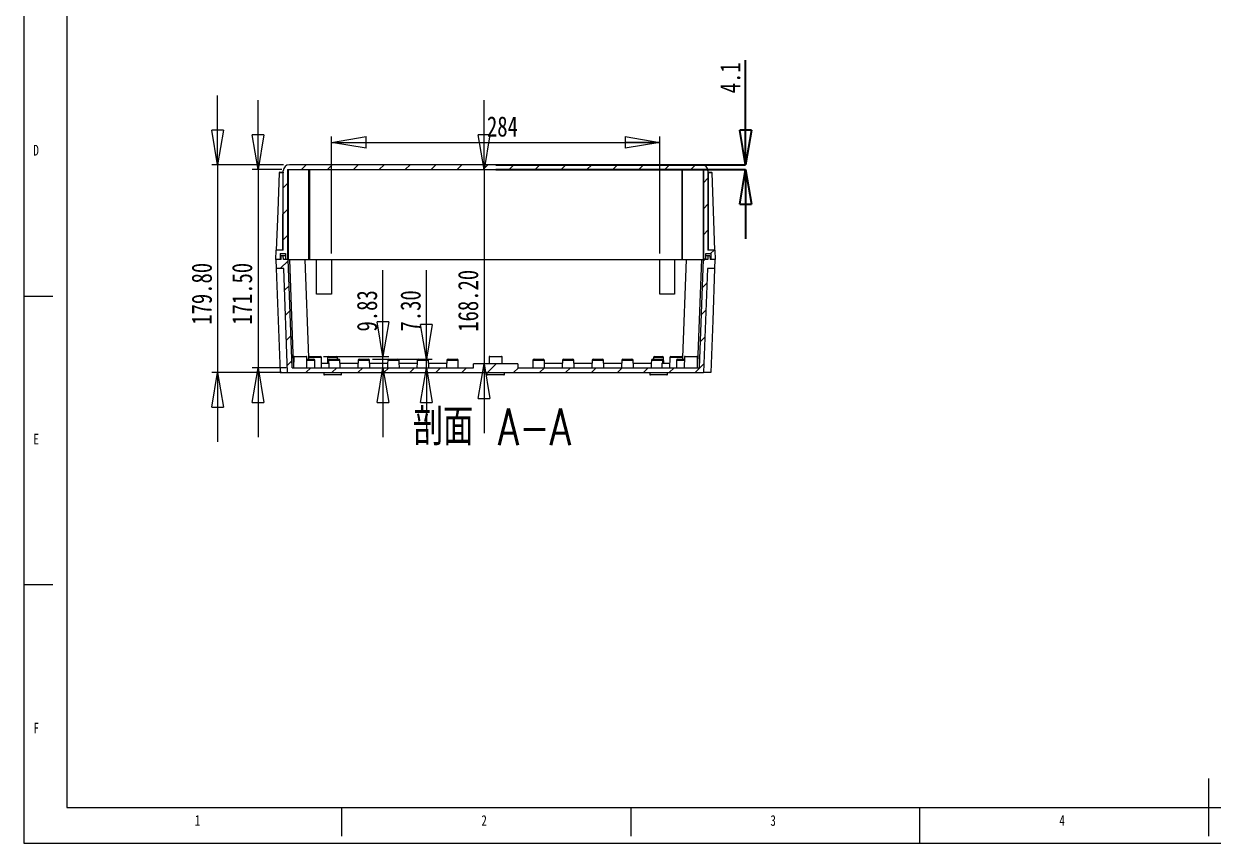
# Model space of a CAD drawing. Header units: millimetres. Extents: x 5 to 415, y 4 to 292.
# Drawn here: x 5 to 210.8, y 3.8 to 145.6 of the extents above; entities that cross this region are included whole.
import ezdxf

# ---------------------------------------------------------------- set-up
doc = ezdxf.new("R2010")
doc.units = ezdxf.units.MM
doc.header["$PDSIZE"] = -1
doc.styles.add('SLDTEXTSTYLE0', font='TXT', dxfattribs={"width": 0.75})
doc.styles.add('SLDTEXTSTYLE1', font='TXT', dxfattribs={"width": 0.75, "bigfont": 'bigfont'})
doc.dimstyles.new('SLDDIMSTYLE0', dxfattribs={"dimtxt": 3.5, "dimasz": 6, "dimexe": 0, "dimexo": 0.0625, "dimgap": 0.875, "dimtad": 1, "dimlfac": 5, "dimrnd": 1e-09, "dimzin": 12, "dimdsep": 46, "dimtxsty": 'SLDTEXTSTYLE0', "dimblk1": 'CLOSED', "dimblk2": 'CLOSED', "dimsah": 1, "dimcen": 0.09, "dimadec": 0, "dimazin": 3, "dimtfac": 1, "dimtofl": 0, "dimtmove": 0, "dimatfit": 3, "dimldrblk": 'CLOSED', "dimfxl": 1, "dimfrac": 2, "dimtolj": 1, "dimtzin": 12, "dimarcsym": 0})
doc.dimstyles.new('SLDDIMSTYLE1', dxfattribs={"dimtxt": 3.5, "dimasz": 6, "dimexe": 0, "dimexo": 0.0625, "dimgap": 0.875, "dimtad": 1, "dimlfac": 5, "dimrnd": 1e-09, "dimzin": 4, "dimdsep": 46, "dimtxsty": 'SLDTEXTSTYLE0', "dimblk1": 'CLOSED', "dimblk2": 'CLOSED', "dimsah": 1, "dimcen": 0.09, "dimadec": 0, "dimazin": 1, "dimtfac": 1, "dimtmove": 0, "dimatfit": 0, "dimldrblk": 'CLOSED', "dimfxl": 1, "dimfrac": 2, "dimtolj": 1, "dimtzin": 12, "dimarcsym": 0})
doc.dimstyles.new('SLDDIMSTYLE2', dxfattribs={"dimtxt": 3.5, "dimasz": 6, "dimexe": 0, "dimexo": 0.0625, "dimgap": 0.875, "dimtad": 1, "dimlfac": 5, "dimrnd": 1e-09, "dimzin": 12, "dimdsep": 46, "dimtxsty": 'SLDTEXTSTYLE0', "dimblk1": 'CLOSED', "dimblk2": 'CLOSED', "dimsah": 1, "dimcen": 0.09, "dimadec": 0, "dimazin": 3, "dimtfac": 1, "dimtmove": 0, "dimatfit": 0, "dimldrblk": 'CLOSED', "dimfxl": 1, "dimfrac": 2, "dimtolj": 1, "dimtzin": 12, "dimarcsym": 0})

# ---------------------------------------------------------------- blocks, each defined once
blk = doc.blocks.new('_CLOSED')
at = {"color": 0, "linetype": 'ByBlock', "lineweight": -2}
for p, q in [((-1, 0.166667), (0, 0)), ((-1, 0.166667), (-1, -0.166667)), ((0, 0), (-1, -0.166667)), ((0, 0), (-1, 0))]:
    blk.add_line(p, q, dxfattribs=at)
blk = doc.blocks.new('*D4')
at = {"color": 7, "linetype": 'Continuous', "lineweight": 0}
for p, q in [((38.54, 121.21), (38.54, 133.21)), ((49.94, 121.21), (37.54, 121.21)), ((38.54, 121.21), (38.54, 85.25)), ((49.64, 85.25), (37.54, 85.25)), ((38.54, 85.25), (38.54, 73.25))]:
    blk.add_line(p, q, dxfattribs=at)
at = {"color": 7, "linetype": 'Continuous', "lineweight": 0, "xscale": 6, "yscale": 6}
for p, rotation in [((38.54, 121.21, 1.59), 270.0000000000004), ((38.54, 85.25, 1.59), 90.0000000000004)]:
    blk.add_blockref('_CLOSED', p, dxfattribs=dict(at, rotation=rotation))
at = {"color": 7, "linetype": 'Continuous', "lineweight": 0, "insert": (34.03, 93.53), "char_height": 3.5, "attachment_point": 1, "rotation": 90, "style": 'SLDTEXTSTYLE0'}
blk.add_mtext('179.80', dxfattribs=at)
blk = doc.blocks.new('*D5')
at = {"color": 7, "linetype": 'Continuous', "lineweight": 0}
for p, q in [((67.14, 88.06), (67.14, 102.99)), ((56.83, 88.06), (68.14, 88.06)), ((67.14, 86.09), (67.14, 88.06)), ((67.14, 86.09), (67.14, 74.09))]:
    blk.add_line(p, q, dxfattribs=at)
at = {"color": 7, "linetype": 'Continuous', "lineweight": 0, "xscale": 6, "yscale": 6}
for p, rotation in [((67.14, 88.06, 1.59), 270.0000000000004), ((67.14, 86.09, 1.59), 90.0000000000004)]:
    blk.add_blockref('_CLOSED', p, dxfattribs=dict(at, rotation=rotation))
at = {"color": 7, "linetype": 'Continuous', "lineweight": 0, "insert": (62.62, 92.36), "char_height": 3.5, "attachment_point": 1, "rotation": 90, "style": 'SLDTEXTSTYLE0'}
blk.add_mtext('9.83', dxfattribs=at)
blk = doc.blocks.new('*D6')
at = {"color": 7, "linetype": 'Continuous', "lineweight": 0}
for p, q in [((74.66, 87.55), (74.66, 102.99)), ((65.3, 87.55), (75.66, 87.55)), ((74.66, 86.09), (74.66, 87.55)), ((74.66, 86.09), (74.66, 74.09))]:
    blk.add_line(p, q, dxfattribs=at)
at = {"color": 7, "linetype": 'Continuous', "lineweight": 0, "xscale": 6, "yscale": 6}
for p, rotation in [((74.66, 87.55, 1.59), 270.0000000000004), ((74.66, 86.09, 1.59), 90.0000000000004)]:
    blk.add_blockref('_CLOSED', p, dxfattribs=dict(at, rotation=rotation))
at = {"color": 7, "linetype": 'Continuous', "lineweight": 0, "insert": (70.15, 92.36), "char_height": 3.5, "attachment_point": 1, "rotation": 90, "style": 'SLDTEXTSTYLE0'}
blk.add_mtext('7.30', dxfattribs=at)
blk = doc.blocks.new('*D7')
at = {"color": 7, "linetype": 'Continuous', "lineweight": 0}
for p, q in [((58.23, 105.85), (58.23, 126.09)), ((115.03, 105.85), (115.03, 126.09)), ((58.23, 125.09), (115.03, 125.09))]:
    blk.add_line(p, q, dxfattribs=at)
at = {"color": 7, "linetype": 'Continuous', "lineweight": 0, "xscale": 6, "yscale": 6, "rotation": 180.0000000000005}
blk.add_blockref('_CLOSED', (58.23, 125.09, 1.59), dxfattribs=at)
at = {"color": 7, "linetype": 'Continuous', "lineweight": 0, "xscale": 6, "yscale": 6}
blk.add_blockref('_CLOSED', (115.03, 125.09, 1.59), dxfattribs=at)
at = {"color": 7, "linetype": 'Continuous', "lineweight": 0, "insert": (85.13, 129.6), "char_height": 3.5, "attachment_point": 1, "style": 'SLDTEXTSTYLE0'}
blk.add_mtext('284', dxfattribs=at)
blk = doc.blocks.new('*D8')
at = {"color": 7, "linetype": 'Continuous', "lineweight": 0}
for p, q in [((45.52, 120.39), (45.52, 132.39)), ((49.62, 120.39), (44.52, 120.39)), ((45.52, 120.39), (45.52, 86.09)), ((50.41, 86.09), (44.52, 86.09)), ((45.52, 86.09), (45.52, 74.09))]:
    blk.add_line(p, q, dxfattribs=at)
at = {"color": 7, "linetype": 'Continuous', "lineweight": 0, "xscale": 6, "yscale": 6}
for p, rotation in [((45.52, 120.39, 1.59), 270.0000000000004), ((45.52, 86.09, 1.59), 90.0000000000004)]:
    blk.add_blockref('_CLOSED', p, dxfattribs=dict(at, rotation=rotation))
at = {"color": 7, "linetype": 'Continuous', "lineweight": 0, "insert": (41.01, 93.53), "char_height": 3.5, "attachment_point": 1, "rotation": 90, "style": 'SLDTEXTSTYLE0'}
blk.add_mtext('171.50', dxfattribs=at)
blk = doc.blocks.new('*D9')
at = {"color": 7, "linetype": 'Continuous', "lineweight": 0}
for p, q in [((84.62, 120.39), (84.62, 132.39)), ((84.62, 120.39), (84.62, 86.75)), ((84.62, 86.75), (84.62, 74.75))]:
    blk.add_line(p, q, dxfattribs=at)
at = {"color": 7, "linetype": 'Continuous', "lineweight": 0, "xscale": 6, "yscale": 6}
for p, rotation in [((84.62, 120.39, 1.59), 270.0000000000004), ((84.62, 86.75, 1.59), 90.0000000000004)]:
    blk.add_blockref('_CLOSED', p, dxfattribs=dict(at, rotation=rotation))
at = {"color": 7, "linetype": 'Continuous', "lineweight": 0, "insert": (80.11, 92.32), "char_height": 3.5, "attachment_point": 1, "rotation": 90, "style": 'SLDTEXTSTYLE0'}
blk.add_mtext('168.20', dxfattribs=at)
blk = doc.blocks.new('*D70')
at = {"color": 0, "lineweight": -2}
for p, q in [((129.87, 127.21), (129.87, 139.34)), ((86.69, 121.21), (129.87, 121.21)), ((86.69, 120.39), (129.87, 120.39)), ((129.87, 114.39), (129.87, 108.39))]:
    blk.add_line(p, q, dxfattribs=at)
at = {"layer": 'Defpoints', "color": 0}
for p in [(86.63, 121.21), (86.63, 120.39), (129.87, 121.21)]:
    blk.add_point(p, dxfattribs=at)
at = {"color": 0, "lineweight": -2, "xscale": 6, "yscale": 6, "zscale": 6}
for p, rotation in [((129.87, 121.21), 270), ((129.87, 120.39), 90)]:
    blk.add_blockref('_CLOSED', p, dxfattribs=dict(at, rotation=rotation))
at = {"color": 0, "insert": (127.24, 136.27), "char_height": 3.5, "attachment_point": 5, "rotation": 90, "style": 'SLDTEXTSTYLE0'}
blk.add_mtext('\\A1;4.1', dxfattribs=at)

msp = doc.modelspace()

# ---------------------------------------------------------------- hatches: boundary and pattern name
at = {"linetype": 'Continuous', "lineweight": 0}
h = msp.add_hatch(dxfattribs=at)
h.set_pattern_fill('ANSI31', style=0)
edge = h.paths.add_edge_path(flags=0)
edge.add_line((123.367, 106.4509), (123.367, 120.1509))
edge.add_arc((122.307, 120.1509), 1.06, 0, 90)
edge.add_line((122.307, 121.2109), (50.9443, 121.2109))
edge.add_arc((50.9443, 120.1509), 1.06, 90, 180)
edge.add_line((49.8843, 120.1509), (49.8843, 106.4509))
edge.add_line((49.8843, 106.4509), (48.6843, 106.4509))
edge.add_line((48.6843, 106.4509), (48.6256, 104.8509))
edge.add_line((48.6256, 104.8509), (49.3421, 104.8509))
edge.add_line((49.3421, 104.8509), (49.3421, 105.8509))
edge.add_line((49.3421, 105.8509), (50.2621, 105.8509))
edge.add_line((50.2621, 105.8509), (50.2621, 104.8509))
edge.add_line((50.2621, 104.8509), (50.6221, 104.8509))
edge.add_line((50.6221, 104.8509), (50.6221, 120.3909))
edge.add_line((50.6221, 120.3909), (122.6292, 120.3909))
edge.add_line((122.6292, 120.3909), (122.6292, 104.8509))
edge.add_line((122.6292, 104.8509), (122.9892, 104.8509))
edge.add_line((122.9892, 104.8509), (122.9892, 105.8509))
edge.add_line((122.9892, 105.8509), (123.9092, 105.8509))
edge.add_line((123.9092, 105.8509), (123.9092, 104.8509))
edge.add_line((123.9092, 104.8509), (124.6256, 104.8509))
edge.add_line((124.6256, 104.8509), (124.567, 106.4509))
edge.add_line((124.567, 106.4509), (123.367, 106.4509))
h = msp.add_hatch(dxfattribs=at)
h.set_pattern_fill('ANSI31', style=0)
h.paths.add_polyline_path([(49.5262, 104.8509), (48.6256, 104.8509), (48.6843, 103.2509), (49.9843, 103.2509), (50.6443, 85.2509), (122.6069, 85.2509), (123.267, 103.2509), (124.567, 103.2509), (124.6256, 104.8509), (123.7251, 104.8509), (123.701, 105.4509), (123.3492, 105.4509), (123.3251, 104.8509), (122.5251, 104.8509), (121.8372, 86.0909), (90.4756, 86.0909), (90.4756, 86.7509), (82.7756, 86.7509), (82.7756, 86.0909), (51.4141, 86.0909), (50.7262, 104.8509), (49.9262, 104.8509), (49.9021, 105.4509), (49.5503, 105.4509)], flags=0)

# ---------------------------------------------------------------- linework, layer by layer
at = {"color": 7, "linetype": 'Continuous', "lineweight": 0}
for p, q in [((5, 290.8068), (5, 3.8068)), ((12.4509, 287), (12.4509, 10)), ((5, 98.5), (10, 98.5)), ((10, 48.5), (5, 48.5)), ((210, 5), (210, 15)), ((12.4509, 10), (284.9291, 10)), ((60, 5), (60, 10)), ((110, 10), (110, 5)), ((160, 3.8068), (160, 10)), ((5, 3.8068), (415, 3.8068))]:
    msp.add_line(p, q, dxfattribs=at)
at = {"color": 7, "linetype": 'Continuous', "lineweight": 15}
for p, q in [((49.8843, 106.4509), (49.8843, 120.1509)), ((50.6221, 120.3909), (122.6292, 120.3909)), ((50.6221, 120.3909), (50.6221, 104.8509)), ((50.7354, 120.3909), (50.7354, 104.8509)), ((122.307, 121.2109), (50.9443, 121.2109)), ((54.3214, 104.8509), (54.3214, 120.3909)), ((54.4123, 120.3909), (54.4123, 104.8509)), ((118.839, 120.3909), (118.839, 104.8509)), ((118.9298, 120.3909), (118.9298, 104.8509)), ((122.5159, 120.3909), (122.5159, 104.8509)), ((122.6292, 104.8509), (122.6292, 120.3909)), ((123.367, 120.1509), (123.367, 106.4509)), ((48.6256, 104.8509), (48.6843, 106.4509)), ((49.8843, 106.4509), (48.6843, 106.4509)), ((49.3421, 105.8509), (50.2621, 105.8509)), ((49.3421, 105.8509), (49.3421, 104.8509)), ((49.5262, 104.8509), (49.5503, 105.4509)), ((49.9021, 105.4509), (49.5503, 105.4509)), ((49.9262, 104.8509), (49.9021, 105.4509)), ((50.2621, 105.4509), (49.9021, 105.4509)), ((50.2621, 105.8509), (50.2621, 104.8509)), ((122.9892, 105.8509), (123.9092, 105.8509)), ((122.9892, 104.8509), (122.9892, 105.8509)), ((123.3492, 105.4509), (122.9892, 105.4509)), ((123.3492, 105.4509), (123.3251, 104.8509)), ((123.701, 105.4509), (123.3492, 105.4509)), ((124.567, 106.4509), (123.367, 106.4509)), ((123.701, 105.4509), (123.7251, 104.8509)), ((123.9092, 104.8509), (123.9092, 105.8509)), ((124.567, 106.4509), (124.6256, 104.8509)), ((49.3421, 104.8509), (48.6256, 104.8509)), ((48.6256, 104.8509), (48.6843, 103.2509)), ((49.5262, 104.8509), (48.6256, 104.8509)), ((49.9843, 103.2509), (48.6843, 103.2509)), ((50.7262, 104.8509), (49.9262, 104.8509)), ((50.6443, 85.2509), (49.9843, 103.2509)), ((50.6221, 104.8509), (50.2621, 104.8509)), ((50.7262, 104.8509), (50.7354, 104.8509)), ((51.4141, 86.0909), (50.7262, 104.8509)), ((53.5895, 104.8509), (53.5891, 104.8611)), ((53.6256, 104.8509), (54.2488, 87.8578)), ((54.3329, 104.8509), (55.6656, 104.8509)), ((55.6656, 104.8509), (58.2256, 104.8509)), ((55.6656, 98.8509), (55.6656, 104.8509)), ((58.2256, 104.8509), (58.2256, 98.8509)), ((58.2256, 104.8509), (115.0256, 104.8509)), ((115.0256, 104.8509), (117.5856, 104.8509)), ((115.0256, 98.8509), (115.0256, 104.8509)), ((117.5856, 104.8509), (117.5856, 98.8509)), ((117.5856, 104.8509), (118.9183, 104.8509)), ((119.0025, 87.8578), (119.6256, 104.8509)), ((122.5251, 104.8509), (121.8372, 86.0909)), ((122.5159, 104.8509), (122.5251, 104.8509)), ((123.3251, 104.8509), (122.5251, 104.8509)), ((123.267, 103.2509), (122.6069, 85.2509)), ((122.9892, 104.8509), (122.6292, 104.8509)), ((124.567, 103.2509), (123.267, 103.2509)), ((124.6256, 104.8509), (123.7251, 104.8509)), ((124.6256, 104.8509), (123.9092, 104.8509)), ((124.567, 103.2509), (124.6256, 104.8509)), ((58.2256, 98.8509), (55.6656, 98.8509)), ((117.5856, 98.8509), (115.0256, 98.8509)), ((51.7017, 87.9583), (51.6756, 86.0909)), ((51.8017, 88.0569), (53.8496, 88.0569)), ((53.9756, 86.0909), (53.9496, 87.9583)), ((53.9553, 87.5509), (55.128, 87.5509)), ((54.2488, 87.8597), (54.2445, 87.5509)), ((54.4488, 88.0569), (56.2994, 88.0569)), ((55.3456, 86.0909), (55.328, 87.3537)), ((56.5241, 86.0909), (56.4994, 87.8597)), ((56.5129, 86.8909), (57.8595, 86.8909)), ((57.5627, 87.8611), (57.5424, 86.8909)), ((57.7133, 87.3537), (57.7068, 86.8909)), ((57.7627, 88.0569), (59.0886, 88.0569)), ((57.8489, 86.0909), (57.8595, 86.8909)), ((57.9133, 87.5509), (59.478, 87.5509)), ((59.2951, 87.5509), (59.2886, 87.8611)), ((59.664, 86.8909), (62.8473, 86.8909)), ((59.6845, 86.8909), (59.678, 87.3537)), ((62.8333, 87.3537), (62.8268, 86.8909)), ((63.0333, 87.5509), (64.598, 87.5509)), ((64.784, 86.8909), (67.9673, 86.8909)), ((64.8045, 86.8909), (64.798, 87.3537)), ((67.9533, 87.3537), (67.9468, 86.8909)), ((68.1533, 87.5509), (69.718, 87.5509)), ((69.904, 86.8909), (73.0873, 86.8909)), ((69.9245, 86.8909), (69.918, 87.3537)), ((73.0733, 87.3537), (73.0668, 86.8909)), ((73.2733, 87.5509), (74.838, 87.5509)), ((75.024, 86.8909), (78.2073, 86.8909)), ((75.0445, 86.8909), (75.038, 87.3537)), ((78.1933, 87.3537), (78.1868, 86.8909)), ((78.3933, 87.5509), (79.958, 87.5509)), ((80.1756, 86.0909), (80.158, 87.3537)), ((82.7756, 86.0909), (82.7756, 86.7509)), ((90.4756, 86.7509), (82.7756, 86.7509)), ((85.5017, 87.9583), (85.4849, 86.7509)), ((85.6017, 88.0569), (87.6496, 88.0569)), ((87.7664, 86.7509), (87.7496, 87.9583)), ((90.4756, 86.7509), (90.4756, 86.0909)), ((93.0933, 87.3537), (93.0756, 86.0909)), ((93.2933, 87.5509), (94.858, 87.5509)), ((95.044, 86.8909), (98.2273, 86.8909)), ((95.0645, 86.8909), (95.058, 87.3537)), ((98.2133, 87.3537), (98.2068, 86.8909)), ((98.4133, 87.5509), (99.978, 87.5509)), ((100.164, 86.8909), (103.3473, 86.8909)), ((100.1845, 86.8909), (100.178, 87.3537)), ((103.3333, 87.3537), (103.3268, 86.8909)), ((103.5333, 87.5509), (105.098, 87.5509)), ((105.284, 86.8909), (108.4673, 86.8909)), ((105.3045, 86.8909), (105.298, 87.3537)), ((108.4533, 87.3537), (108.4468, 86.8909)), ((108.6533, 87.5509), (110.218, 87.5509)), ((110.404, 86.8909), (113.5873, 86.8909)), ((110.4245, 86.8909), (110.418, 87.3537)), ((113.5733, 87.3537), (113.5668, 86.8909)), ((113.7733, 87.5509), (115.338, 87.5509)), ((113.9627, 87.8611), (113.9562, 87.5509)), ((114.1627, 88.0569), (115.4886, 88.0569)), ((115.3918, 86.8909), (115.4024, 86.0909)), ((115.3918, 86.8909), (116.7384, 86.8909)), ((115.5445, 86.8909), (115.538, 87.3537)), ((115.7089, 86.8909), (115.6886, 87.8611)), ((116.7519, 87.8597), (116.7272, 86.0909)), ((116.9519, 88.0569), (118.8025, 88.0569)), ((117.9233, 87.3537), (117.9056, 86.0909)), ((118.1233, 87.5509), (119.296, 87.5509)), ((119.0068, 87.5509), (119.0025, 87.8597)), ((119.3017, 87.9583), (119.2756, 86.0909)), ((119.4017, 88.0569), (121.4496, 88.0569)), ((121.5756, 86.0909), (121.5496, 87.9583)), ((50.6443, 85.2509), (122.6069, 85.2509)), ((51.4141, 86.0909), (82.7756, 86.0909)), ((56.9056, 85.2509), (56.9056, 84.9509)), ((59.8456, 84.8509), (57.0056, 84.8509)), ((59.9456, 84.9509), (59.9456, 85.2509)), ((85.1056, 85.2509), (85.1056, 84.9509)), ((88.0456, 84.8509), (85.2056, 84.8509)), ((88.1456, 84.9509), (88.1456, 85.2509)), ((90.4756, 86.0909), (121.8372, 86.0909)), ((113.3056, 85.2509), (113.3056, 84.9509)), ((116.2456, 84.8509), (113.4056, 84.8509)), ((116.3456, 84.9509), (116.3456, 85.2509))]:
    msp.add_line(p, q, dxfattribs=at)
at = {"color": 8, "linetype": 'Continuous', "lineweight": 15}
for p, q in [((51.6866, 86.8739), (51.0274, 104.8509)), ((122.2239, 104.8509), (121.5647, 86.8739)), ((53.9496, 87.9583), (51.7017, 87.9583)), ((55.328, 87.3537), (53.958, 87.3537)), ((56.4994, 87.8597), (54.2488, 87.8597)), ((59.2886, 87.8611), (57.5627, 87.8611)), ((59.678, 87.3537), (57.7133, 87.3537)), ((64.798, 87.3537), (62.8333, 87.3537)), ((69.918, 87.3537), (67.9533, 87.3537)), ((75.038, 87.3537), (73.0733, 87.3537)), ((80.158, 87.3537), (78.1933, 87.3537)), ((87.7496, 87.9583), (85.5017, 87.9583)), ((95.058, 87.3537), (93.0933, 87.3537)), ((100.178, 87.3537), (98.2133, 87.3537)), ((105.298, 87.3537), (103.3333, 87.3537)), ((110.418, 87.3537), (108.4533, 87.3537)), ((115.538, 87.3537), (113.5733, 87.3537)), ((115.6886, 87.8611), (113.9627, 87.8611)), ((119.0025, 87.8597), (116.7519, 87.8597)), ((119.2933, 87.3537), (117.9233, 87.3537)), ((121.5496, 87.9583), (119.3017, 87.9583)), ((56.9056, 84.9509), (59.9456, 84.9509)), ((85.1056, 84.9509), (88.1456, 84.9509)), ((113.3056, 84.9509), (116.3456, 84.9509))]:
    msp.add_line(p, q, dxfattribs=at)
at = {"color": 7, "linetype": 'Continuous', "lineweight": 15, "flags": 128}
for points in [[(49.1751, 119.8349), (48.9312, 113.1829), (48.6843, 106.4509)], [(124.567, 106.4509), (124.3201, 113.1829), (124.0762, 119.8349)], [(48.6843, 103.2509), (49.0143, 94.2509), (49.3443, 85.2509)], [(123.9069, 85.2509), (124.237, 94.2509), (124.567, 103.2509)], [(59.664, 86.8909), (59.674, 86.1928), (59.6754, 86.0909)], [(62.8359, 86.0909), (62.8373, 86.1923), (62.8473, 86.8909)], [(64.784, 86.8909), (64.794, 86.1923), (64.7954, 86.0909)], [(67.9559, 86.0909), (67.9573, 86.1919), (67.9673, 86.8909)], [(69.904, 86.8909), (69.914, 86.1922), (69.9154, 86.0909)], [(73.0759, 86.0909), (73.0773, 86.1918), (73.0873, 86.8909)], [(75.024, 86.8909), (75.034, 86.1924), (75.0354, 86.0909)], [(78.1959, 86.0909), (78.1973, 86.192), (78.2073, 86.8909)], [(95.044, 86.8909), (95.054, 86.192), (95.0554, 86.0909)], [(98.2159, 86.0909), (98.2173, 86.1924), (98.2273, 86.8909)], [(100.164, 86.8909), (100.174, 86.1918), (100.1754, 86.0909)], [(103.3359, 86.0909), (103.3373, 86.1922), (103.3473, 86.8909)], [(105.284, 86.8909), (105.294, 86.1919), (105.2954, 86.0909)], [(108.4559, 86.0909), (108.4573, 86.1923), (108.4673, 86.8909)], [(110.404, 86.8909), (110.414, 86.1923), (110.4154, 86.0909)], [(113.5759, 86.0909), (113.5773, 86.1928), (113.5873, 86.8909)]]:
    msp.add_lwpolyline(points, dxfattribs=at)
at = {"color": 7, "linetype": 'Continuous', "lineweight": 15}
for centre, radius, start, end in [((49.275, 119.8309), 0.1, 90.000812, 176.967862), ((50.9443, 120.1509), 1.06, 90, 180), ((122.307, 120.1509), 1.06, 0, 90), ((123.9763, 119.8309), 0.1, 2.808627, 89.999355), ((51.8017, 87.9569), 0.1, 90, 179.2), ((53.8496, 87.9569), 0.1, 0.8, 90), ((54.4488, 87.8569), 0.2, 90, 179.2), ((55.128, 87.3509), 0.2, 0.8, 90), ((56.2994, 87.8569), 0.2, 0.8, 90), ((57.7627, 87.8569), 0.2, 90, 178.8), ((57.9133, 87.3509), 0.2, 90, 179.2), ((59.0886, 87.8569), 0.2, 1.2, 90), ((59.478, 87.3509), 0.2, 0.8, 90), ((63.0333, 87.3509), 0.2, 90, 179.2), ((64.598, 87.3509), 0.2, 0.8, 90), ((68.1533, 87.3509), 0.2, 90, 179.2), ((69.718, 87.3509), 0.2, 0.8, 90), ((73.2733, 87.3509), 0.2, 90, 179.2), ((74.838, 87.3509), 0.2, 0.8, 90), ((78.3933, 87.3509), 0.2, 90, 179.2), ((79.958, 87.3509), 0.2, 0.8, 90), ((85.6017, 87.9569), 0.1, 90, 179.2), ((87.6496, 87.9569), 0.1, 0.8, 90), ((93.2933, 87.3509), 0.2, 90, 179.2), ((94.858, 87.3509), 0.2, 0.8, 90), ((98.4133, 87.3509), 0.2, 90, 179.2), ((99.978, 87.3509), 0.2, 0.8, 90), ((103.5333, 87.3509), 0.2, 90, 179.2), ((105.098, 87.3509), 0.2, 0.8, 90), ((108.6533, 87.3509), 0.2, 90, 179.2), ((110.218, 87.3509), 0.2, 0.8, 90), ((113.7733, 87.3509), 0.2, 90, 179.2), ((114.1627, 87.8569), 0.2, 90, 178.8), ((115.338, 87.3509), 0.2, 0.8, 90), ((115.4886, 87.8569), 0.2, 1.2, 90), ((116.9519, 87.8569), 0.2, 90, 179.2), ((118.1233, 87.3509), 0.2, 90, 179.2), ((118.8025, 87.8569), 0.2, 0.8, 90), ((119.4017, 87.9569), 0.1, 90, 179.2), ((121.4496, 87.9569), 0.1, 0.8, 90), ((57.0056, 84.9509), 0.1, 180, 270), ((59.8456, 84.9509), 0.1, 270, 0), ((85.2056, 84.9509), 0.1, 180, 270), ((88.0456, 84.9509), 0.1, 270, 0), ((113.4056, 84.9509), 0.1, 180, 270), ((116.2456, 84.9509), 0.1, 270, 0)]:
    msp.add_arc(centre, radius, start, end, dxfattribs=at)
at = {"color": 8, "linetype": 'Continuous', "lineweight": 15}
for centre, start, end in [((49.9644, 119.8374), 136.047663, 181.419053), ((123.2869, 119.8374), 358.580947, 43.952337)]:
    msp.add_arc(centre, 0.1122, start, end, dxfattribs=at)
for points, knots in [([(49.8522, 119.8346), (49.727, 119.8346), (49.5217, 119.8346), (49.3288, 119.8346), (49.2224, 119.8346), (49.1729, 119.8346), (49.1802, 119.8346), (49.1822, 119.8346)], [0, 0, 0, 0, 0.31524055, 0.51704953, 0.72473891, 0.92637111, 1, 1, 1, 1]), ([(124.0688, 119.8346), (124.0696, 119.8346), (124.0719, 119.8346), (124.0083, 119.8346), (123.888, 119.8346), (123.7083, 119.8346), (123.5358, 119.8346), (123.4239, 119.8346), (123.3991, 119.8346)], [0, 0, 0, 0, 0.12370713, 0.32484799, 0.53176577, 0.73342104, 0.94087474, 1, 1, 1, 1])]:
    msp.add_open_spline(points, degree=3, knots=knots, dxfattribs=at)
at = {"color": 7, "linetype": 'Continuous', "lineweight": 15}
for points, knots in [([(49.3002, 119.9309), (49.3005, 119.9309), (49.3011, 119.9309), (49.5228, 119.9309), (49.7795, 119.9309), (49.8843, 119.9309)], [0, 0, 0, 0, 0.2846005, 0.70798912, 1, 1, 1, 1]), ([(49.8399, 106.4509), (49.8416, 108.6818), (49.8434, 110.9125), (49.8475, 115.3738), (49.8497, 117.6043), (49.8522, 119.8346)], [0, 0, 0, 0, 0.5, 0.5, 1, 1, 1, 1]), ([(123.367, 119.9309), (123.3785, 119.9309), (123.5525, 119.9309), (123.8091, 119.9309), (123.9889, 119.9309), (123.9593, 119.9309), (123.9525, 119.9309)], [0, 0, 0, 0, 0.03004751, 0.45313084, 0.87507822, 1, 1, 1, 1]), ([(123.3991, 119.8346), (123.4016, 117.6043), (123.4038, 115.3738), (123.4079, 110.9125), (123.4097, 108.6818), (123.4114, 106.4509)], [0, 0, 0, 0, 0.5, 0.5, 1, 1, 1, 1]), ([(50.7354, 104.8509), (50.9759, 104.8509), (51.4571, 104.8509), (52.1619, 104.8509), (52.8105, 104.8509), (53.3751, 104.8509), (53.8289, 104.8509), (54.1438, 104.8509), (54.3097, 104.8509), (54.3044, 104.8509), (54.3024, 104.8509)], [0, 0, 0, 0, 0.1317353, 0.26350683, 0.39506469, 0.52626639, 0.65806561, 0.78954304, 0.92085284, 1, 1, 1, 1]), ([(118.9488, 104.8509), (118.9468, 104.8509), (118.9414, 104.8509), (119.1071, 104.8509), (119.422, 104.8509), (119.8756, 104.8509), (120.4399, 104.8509), (121.0886, 104.8509), (121.7932, 104.8509), (122.2745, 104.8509), (122.5159, 104.8509)], [0, 0, 0, 0, 0.07852266, 0.21031413, 0.34189203, 0.47311359, 0.60493238, 0.7364302, 0.86775968, 1, 1, 1, 1]), ([(49.3687, 85.2509), (49.3686, 85.2509), (49.3683, 85.2509), (49.6184, 85.2509), (50.0496, 85.2509), (50.4467, 85.2509), (50.6443, 85.2509)], [0, 0, 0, 0, 0.18294647, 0.45587247, 0.72915235, 1, 1, 1, 1]), ([(123.8826, 85.2509), (123.8827, 85.2509), (123.883, 85.2509), (123.6329, 85.2509), (123.2017, 85.2509), (122.8046, 85.2509), (122.6069, 85.2509)], [0, 0, 0, 0, 0.18294647, 0.45587247, 0.72915235, 1, 1, 1, 1])]:
    msp.add_open_spline(points, degree=3, knots=knots, dxfattribs=at)
for points in [[(49.8522, 119.8346), (49.8726, 119.8337), (49.8843, 119.8323), (49.8843, 119.8309)], [(123.367, 119.8309), (123.367, 119.8323), (123.3787, 119.8337), (123.3991, 119.8346)]]:
    msp.add_open_spline(points, degree=3, dxfattribs=at)

# ---------------------------------------------------------------- texts
at = {"color": 7, "linetype": 'Continuous', "lineweight": 0}
for s, insert, char_height, attachment_point, style in [('D', (6.6667, 124.668), 1.8521, 1, 'SLDTEXTSTYLE0'), ('剖面 A-A', (85.9864, 79.0306), 6.35, 2, 'SLDTEXTSTYLE1'), ('E', (6.6667, 74.668), 1.8521, 1, 'SLDTEXTSTYLE0'), ('F', (6.6667, 24.668), 1.8521, 1, 'SLDTEXTSTYLE0'), ('1', (34.5833, 8.668), 1.8521, 1, 'SLDTEXTSTYLE0'), ('2', (84.1667, 8.668), 1.8521, 1, 'SLDTEXTSTYLE0'), ('3', (134.1667, 8.668), 1.8521, 1, 'SLDTEXTSTYLE0'), ('4', (184.1667, 8.668), 1.8521, 1, 'SLDTEXTSTYLE0')]:
    msp.add_mtext(s, dxfattribs=dict(at, insert=insert, char_height=char_height, attachment_point=attachment_point, style=style))

# ---------------------------------------------------------------- dimensions: what is measured, and where the dimension line sits
dim = msp.add_linear_dim(base=(129.8662, 121.2109), p1=(86.6256, 120.3909), p2=(86.6256, 121.2109), angle=90, dimstyle='SLDDIMSTYLE0')
dim.commit()
dim.dimension.update_dxf_attribs({"geometry": '*D70', "text_midpoint": (127.2412, 136.2734)})
for base, p1, p2, angle, dimstyle, picture, middle in [((38.5374, 85.2509), (50.9443, 121.2109), (50.6443, 85.2509), 90, 'SLDDIMSTYLE1', '*D4', (38.5374, 100.6412)), ((45.5235, 86.0909), (50.6221, 120.3909), (51.4141, 86.0909), 90, 'SLDDIMSTYLE1', '*D8', (45.5235, 100.6412)), ((84.6246, 86.7509), (50.6221, 120.3909), (82.7756, 86.7509), 90, 'SLDDIMSTYLE1', '*D9', (84.6246, 99.4295)), ((115.0256, 125.0903), (58.2256, 104.8509), (115.0256, 104.8509), 0, 'SLDDIMSTYLE0', '*D7', (89.0097, 125.0903)), ((67.135, 88.0569), (82.7756, 86.0909), (55.8318, 88.0569), 90, 'SLDDIMSTYLE2', '*D5', (67.135, 96.8815)), ((74.6622, 87.5509), (82.7756, 86.0909), (64.2956, 87.5509), 90, 'SLDDIMSTYLE1', '*D6', (74.6622, 96.8815))]:
    dim = msp.add_linear_dim(base=base, p1=p1, p2=p2, angle=angle, dimstyle=dimstyle, dxfattribs=at)
    dim.commit()
    dim.dimension.update_dxf_attribs({"geometry": picture, "text_midpoint": middle, "dimtype": 160})

doc.saveas('drawing.dxf')
